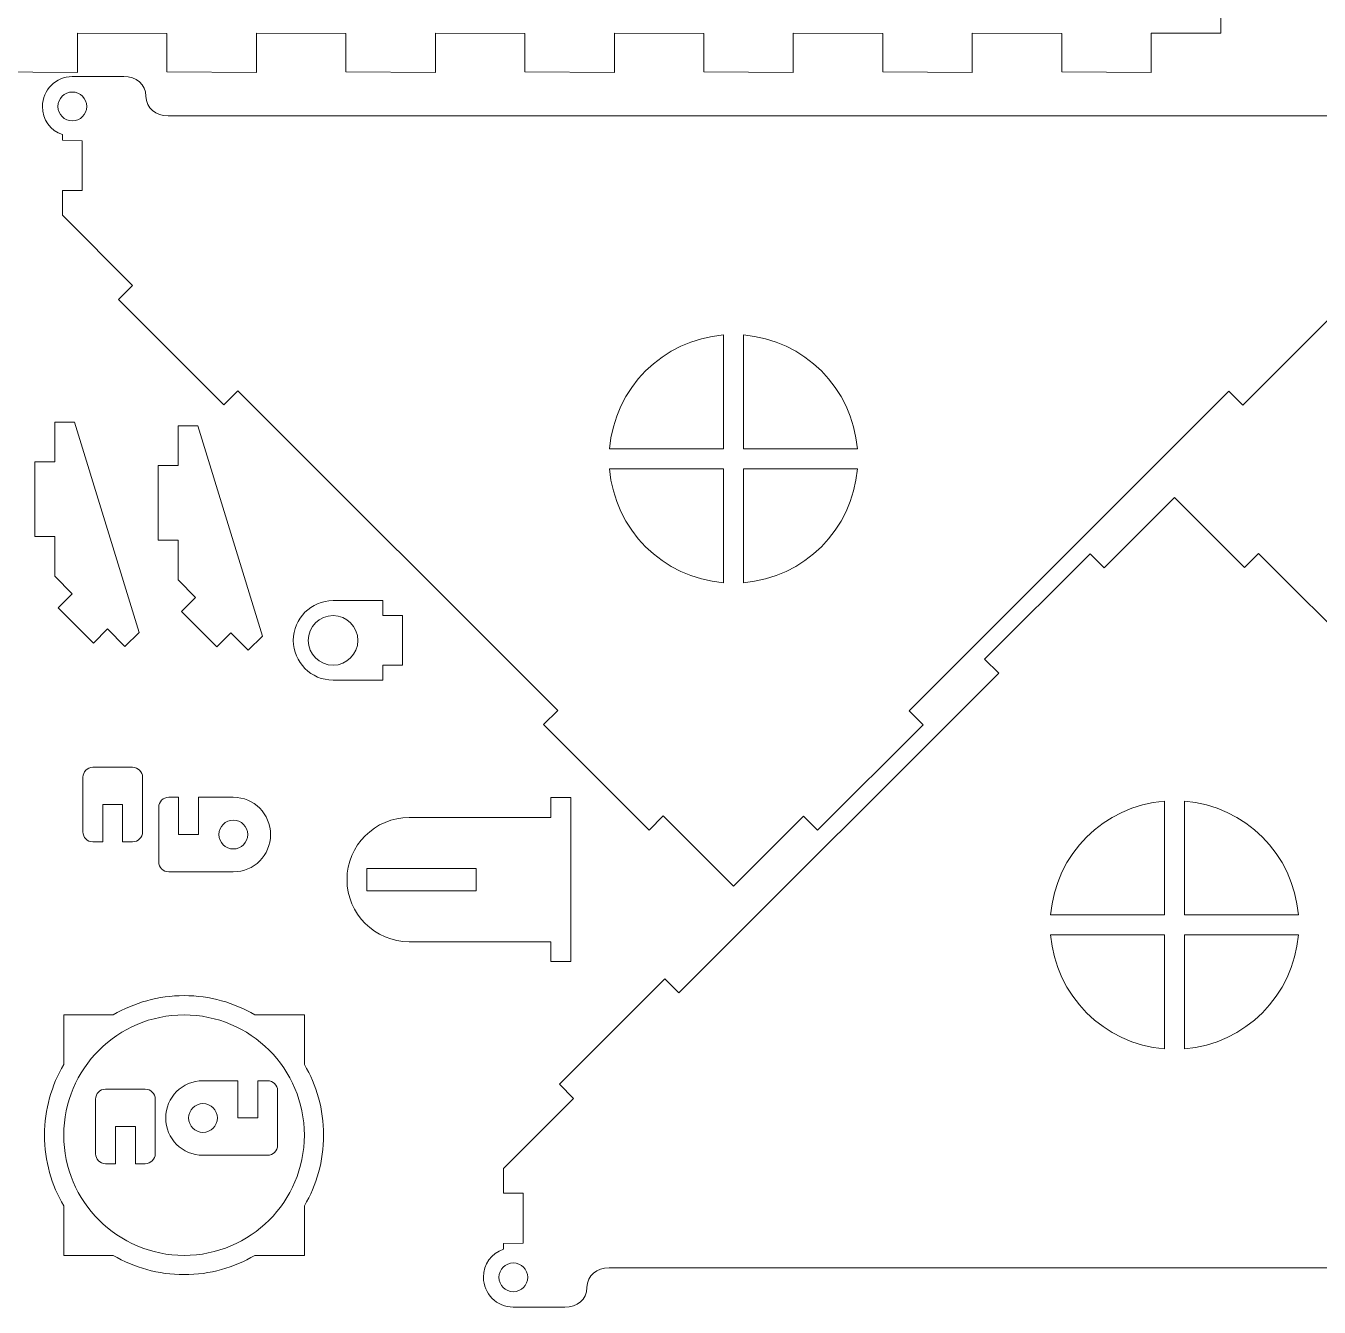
# Model space of a CAD drawing. Header units: centimetres. Extents: x -194 to -71, y -132 to -32.
# Drawn here: x -117.92 to -91.91, y -107.08 to -81.31 of the extents above; entities that cross this region are included whole.
import ezdxf

# ---------------------------------------------------------------- set-up
doc = ezdxf.new("R2010")
doc.units = ezdxf.units.CM
doc.header["$MEASUREMENT"] = 0
doc.layers.add('Layer 1', color=7, linetype='Continuous')

msp = doc.modelspace()

# ---------------------------------------------------------------- linework, layer by layer
at = {"layer": 'Layer 1', "color": 250, "lineweight": 9}
for points, knots in [([(-95.28469, -81.45097), (-95.28469, -81.45097), (-95.28469, -82.24197), (-95.28469, -82.24197), (-95.28469, -82.24197), (-95.28469, -82.24197), (-97.08469, -82.23197), (-97.08469, -82.23197), (-97.08469, -82.23197), (-97.08469, -82.23197), (-97.08469, -81.46097), (-97.08469, -81.46097), (-97.08469, -81.46097), (-97.08469, -81.46097), (-98.88469, -81.45097), (-98.88469, -81.45097), (-98.88469, -81.45097), (-98.88469, -81.45097), (-98.88469, -82.24197), (-98.88469, -82.24197), (-98.88469, -82.24197), (-98.88469, -82.24197), (-100.68469, -82.23197), (-100.68469, -82.23197), (-100.68469, -82.23197), (-100.68469, -82.23197), (-100.68469, -81.46097), (-100.68469, -81.46097), (-100.68469, -81.46097), (-100.68469, -81.46097), (-102.48469, -81.45097), (-102.48469, -81.45097), (-102.48469, -81.45097), (-102.48469, -81.45097), (-102.48469, -82.24197), (-102.48469, -82.24197), (-102.48469, -82.24197), (-102.48469, -82.24197), (-104.28469, -82.23197), (-104.28469, -82.23197), (-104.28469, -82.23197), (-104.28469, -82.23197), (-104.28469, -81.46097), (-104.28469, -81.46097), (-104.28469, -81.46097), (-104.28469, -81.46097), (-106.08469, -81.45097), (-106.08469, -81.45097), (-106.08469, -81.45097), (-106.08469, -81.45097), (-106.08469, -82.24197), (-106.08469, -82.24197), (-106.08469, -82.24197), (-106.08469, -82.24197), (-107.88469, -82.23197), (-107.88469, -82.23197), (-107.88469, -82.23197), (-107.88469, -82.23197), (-107.88469, -81.46097), (-107.88469, -81.46097), (-107.88469, -81.46097), (-107.88469, -81.46097), (-109.68469, -81.45097), (-109.68469, -81.45097), (-109.68469, -81.45097), (-109.68469, -81.45097), (-109.68469, -82.24197), (-109.68469, -82.24197), (-109.68469, -82.24197), (-109.68469, -82.24197), (-111.48469, -82.23197), (-111.48469, -82.23197), (-111.48469, -82.23197), (-111.48469, -82.23197), (-111.48469, -81.46097), (-111.48469, -81.46097), (-111.48469, -81.46097), (-111.48469, -81.46097), (-113.28469, -81.45097), (-113.28469, -81.45097), (-113.28469, -81.45097), (-113.28469, -81.45097), (-113.28469, -82.24197), (-113.28469, -82.24197), (-113.28469, -82.24197), (-113.28469, -82.24197), (-115.08469, -82.23197), (-115.08469, -82.23197), (-115.08469, -82.23197), (-115.08469, -82.23197), (-115.08469, -81.46097), (-115.08469, -81.46097), (-115.08469, -81.46097), (-115.08469, -81.46097), (-116.88469, -81.45097), (-116.88469, -81.45097), (-116.88469, -81.45097), (-116.88469, -81.45097), (-116.88469, -82.24197), (-116.88469, -82.24197), (-116.88469, -82.24197), (-116.88469, -82.24197), (-118.68469, -82.23197), (-118.68469, -82.23197), (-118.68469, -82.23197), (-118.68469, -82.23197), (-118.68469, -81.46097), (-118.68469, -81.46097), (-118.68469, -81.46097), (-118.68469, -81.46097), (-120.08468, -81.45097), (-120.08468, -81.45097), (-120.08468, -81.45097), (-120.08468, -81.45097), (-120.08468, -78.95098), (-120.08468, -78.95098), (-120.08468, -78.95098), (-120.08468, -78.95098), (-120.48468, -78.95098), (-120.48468, -78.95098), (-120.48468, -78.95098), (-120.48468, -78.95098), (-120.48468, -76.45098), (-120.48468, -76.45098), (-120.48468, -76.45098), (-120.48468, -76.45098), (-120.08468, -76.45098), (-120.08468, -76.45098), (-120.08468, -76.45098), (-120.08468, -76.45098), (-120.08468, -73.95098), (-120.08468, -73.95098), (-120.08468, -73.95098), (-120.08468, -73.95098), (-120.48468, -73.95098), (-120.48468, -73.95098), (-120.48468, -73.95098), (-120.48468, -73.95098), (-120.48468, -71.45098), (-120.48468, -71.45098), (-120.48468, -71.45098), (-120.48468, -71.45098), (-120.08468, -71.45098), (-120.08468, -71.45098), (-120.08468, -71.45098), (-120.08468, -71.45098), (-120.08468, -68.95098), (-120.08468, -68.95098), (-120.08468, -68.95098), (-120.08468, -68.95098), (-120.48468, -68.95098), (-120.48468, -68.95098), (-120.48468, -68.95098), (-120.48468, -68.95098), (-120.48468, -66.45098), (-120.48468, -66.45098), (-120.48468, -66.45098), (-120.48468, -66.45098), (-95.61136, -66.45098), (-95.61136, -66.45098), (-95.61136, -66.45098), (-95.36661, -66.45098), (-95.16635, -66.60122), (-95.16635, -66.84598), (-95.16635, -66.84598), (-95.16635, -67.09074), (-94.96595, -67.24098), (-94.72134, -67.24098), (-94.72134, -67.24098), (-94.72134, -67.24098), (-94.47635, -67.24098), (-94.47635, -67.24098), (-94.47635, -67.24098), (-94.1458, -67.24098), (-93.81524, -67.24098), (-93.48469, -67.24098), (-93.48469, -67.24098), (-93.48465, -67.30035), (-93.4847, -68.13792), (-93.48469, -68.95098), (-93.48469, -68.95098), (-93.48469, -68.95098), (-93.88469, -68.95098), (-93.88469, -68.95098), (-93.88469, -68.95098), (-93.88469, -68.95098), (-93.88469, -71.45098), (-93.88469, -71.45098), (-93.88469, -71.45098), (-93.88469, -71.45098), (-93.48469, -71.45098), (-93.48469, -71.45098), (-93.48469, -71.45098), (-93.48469, -71.45098), (-93.48469, -73.95098), (-93.48469, -73.95098), (-93.48469, -73.95098), (-93.48469, -73.95098), (-93.88469, -73.95098), (-93.88469, -73.95098), (-93.88469, -73.95098), (-93.88469, -73.95098), (-93.88469, -76.45098), (-93.88469, -76.45098), (-93.88469, -76.45098), (-93.88469, -76.45098), (-93.48469, -76.45098), (-93.48469, -76.45098), (-93.48469, -76.45098), (-93.48469, -76.45098), (-93.48469, -78.95098), (-93.48469, -78.95098), (-93.48469, -78.95098), (-93.48469, -78.95098), (-93.88469, -78.95098), (-93.88469, -78.95098), (-93.88469, -78.95098), (-93.88469, -78.95098), (-93.88469, -81.45097), (-93.88469, -81.45097), (-93.88469, -81.45097), (-93.88469, -81.45097), (-95.28469, -81.45097), (-95.28469, -81.45097)], [0, 0, 0, 0, 0.01754386, 0.01754386, 0.01754386, 0.01754386, 0.03508772, 0.03508772, 0.03508772, 0.03508772, 0.05263158, 0.05263158, 0.05263158, 0.05263158, 0.07017544, 0.07017544, 0.07017544, 0.07017544, 0.0877193, 0.0877193, 0.0877193, 0.0877193, 0.10526316, 0.10526316, 0.10526316, 0.10526316, 0.12280702, 0.12280702, 0.12280702, 0.12280702, 0.14035088, 0.14035088, 0.14035088, 0.14035088, 0.15789474, 0.15789474, 0.15789474, 0.15789474, 0.1754386, 0.1754386, 0.1754386, 0.1754386, 0.19298246, 0.19298246, 0.19298246, 0.19298246, 0.21052632, 0.21052632, 0.21052632, 0.21052632, 0.22807018, 0.22807018, 0.22807018, 0.22807018, 0.24561404, 0.24561404, 0.24561404, 0.24561404, 0.26315789, 0.26315789, 0.26315789, 0.26315789, 0.28070175, 0.28070175, 0.28070175, 0.28070175, 0.29824561, 0.29824561, 0.29824561, 0.29824561, 0.31578947, 0.31578947, 0.31578947, 0.31578947, 0.33333333, 0.33333333, 0.33333333, 0.33333333, 0.35087719, 0.35087719, 0.35087719, 0.35087719, 0.36842105, 0.36842105, 0.36842105, 0.36842105, 0.38596491, 0.38596491, 0.38596491, 0.38596491, 0.40350877, 0.40350877, 0.40350877, 0.40350877, 0.42105263, 0.42105263, 0.42105263, 0.42105263, 0.43859649, 0.43859649, 0.43859649, 0.43859649, 0.45614035, 0.45614035, 0.45614035, 0.45614035, 0.47368421, 0.47368421, 0.47368421, 0.47368421, 0.49122807, 0.49122807, 0.49122807, 0.49122807, 0.50877193, 0.50877193, 0.50877193, 0.50877193, 0.52631579, 0.52631579, 0.52631579, 0.52631579, 0.54385965, 0.54385965, 0.54385965, 0.54385965, 0.56140351, 0.56140351, 0.56140351, 0.56140351, 0.57894737, 0.57894737, 0.57894737, 0.57894737, 0.59649123, 0.59649123, 0.59649123, 0.59649123, 0.61403509, 0.61403509, 0.61403509, 0.61403509, 0.63157895, 0.63157895, 0.63157895, 0.63157895, 0.64912281, 0.64912281, 0.64912281, 0.64912281, 0.66666667, 0.66666667, 0.66666667, 0.66666667, 0.68421053, 0.68421053, 0.68421053, 0.68421053, 0.70175439, 0.70175439, 0.70175439, 0.70175439, 0.71929825, 0.71929825, 0.71929825, 0.71929825, 0.73684211, 0.73684211, 0.73684211, 0.73684211, 0.75438596, 0.75438596, 0.75438596, 0.75438596, 0.77192982, 0.77192982, 0.77192982, 0.77192982, 0.78947368, 0.78947368, 0.78947368, 0.78947368, 0.80701754, 0.80701754, 0.80701754, 0.80701754, 0.8245614, 0.8245614, 0.8245614, 0.8245614, 0.84210526, 0.84210526, 0.84210526, 0.84210526, 0.85964912, 0.85964912, 0.85964912, 0.85964912, 0.87719298, 0.87719298, 0.87719298, 0.87719298, 0.89473684, 0.89473684, 0.89473684, 0.89473684, 0.9122807, 0.9122807, 0.9122807, 0.9122807, 0.92982456, 0.92982456, 0.92982456, 0.92982456, 0.94736842, 0.94736842, 0.94736842, 0.94736842, 0.96491228, 0.96491228, 0.96491228, 0.96491228, 1, 1, 1, 1]), ([(-100.15642, -95.08573), (-100.15642, -95.08573), (-99.87358, -95.36857), (-99.87358, -95.36857), (-99.87358, -95.36857), (-99.87358, -95.36857), (-101.9949, -97.48989), (-101.9949, -97.48989), (-101.9949, -97.48989), (-101.9949, -97.48989), (-102.27774, -97.20705), (-102.27774, -97.20705), (-102.27774, -97.20705), (-102.27774, -97.20705), (-103.68804, -98.61735), (-103.68804, -98.61735), (-103.68804, -98.61735), (-103.68804, -98.61735), (-105.10225, -97.20314), (-105.10225, -97.20314), (-105.10225, -97.20314), (-105.10225, -97.20314), (-105.38509, -97.48598), (-105.38509, -97.48598), (-105.38509, -97.48598), (-105.38509, -97.48598), (-107.50641, -95.36466), (-107.50641, -95.36466), (-107.50641, -95.36466), (-107.50641, -95.36466), (-107.22357, -95.08182), (-107.22357, -95.08182), (-107.22357, -95.08182), (-107.22357, -95.08182), (-113.65643, -88.64896), (-113.65643, -88.64896), (-113.65643, -88.64896), (-113.65643, -88.64896), (-113.93927, -88.9318), (-113.93927, -88.9318), (-113.93927, -88.9318), (-113.93927, -88.9318), (-116.06059, -86.81048), (-116.06059, -86.81048), (-116.06059, -86.81048), (-116.06059, -86.81048), (-115.77775, -86.52764), (-115.77775, -86.52764), (-115.77775, -86.52764), (-115.77775, -86.52764), (-117.18804, -85.11735), (-117.18804, -85.11735), (-117.18804, -85.11735), (-117.18804, -85.11735), (-117.18805, -85.11735), (-117.18805, -85.11735), (-117.18805, -85.11735), (-117.18805, -85.11735), (-117.18804, -84.61735), (-117.18804, -84.61735), (-117.18804, -84.61735), (-117.18804, -84.61735), (-116.78804, -84.61735), (-116.78804, -84.61735), (-116.78804, -84.61735), (-116.78804, -84.61735), (-116.78804, -83.61735), (-116.78804, -83.61735), (-116.78804, -83.61735), (-116.78804, -83.61735), (-117.18805, -83.60525), (-117.18805, -83.60525), (-117.18805, -83.60525), (-117.18805, -83.60525), (-117.18805, -83.4932), (-117.18805, -83.4932), (-117.18805, -83.4932), (-117.42564, -83.41336), (-117.58805, -83.19185), (-117.58805, -82.92735), (-117.58805, -82.92735), (-117.58805, -82.59598), (-117.31942, -82.32735), (-116.98805, -82.32735), (-116.98805, -82.32735), (-116.98805, -82.32735), (-116.19638, -82.32735), (-116.19638, -82.32735), (-116.19638, -82.32735), (-116.19638, -82.32735), (-115.95139, -82.32735), (-115.95139, -82.32735), (-115.95139, -82.32735), (-115.70678, -82.32735), (-115.50638, -82.47759), (-115.50638, -82.72235), (-115.50638, -82.72235), (-115.50638, -82.96711), (-115.30612, -83.11735), (-115.06137, -83.11735), (-115.06137, -83.11735), (-115.06137, -83.11735), (-114.8846, -83.11735), (-114.8846, -83.11735), (-114.8846, -83.11735), (-114.8846, -83.11735), (-114.02471, -83.11735), (-114.02471, -83.11735), (-114.02471, -83.11735), (-114.02471, -83.11735), (-90.18805, -83.11735), (-90.18805, -83.11735), (-90.18805, -83.11735), (-90.18805, -83.11735), (-90.18805, -83.61735), (-90.18805, -83.61735), (-90.18805, -83.61735), (-90.18805, -83.61735), (-90.58804, -83.61735), (-90.58804, -83.61735), (-90.58804, -83.61735), (-90.58804, -83.61735), (-90.58804, -84.61735), (-90.58804, -84.61735), (-90.58804, -84.61735), (-90.58804, -84.61735), (-90.18805, -84.61735), (-90.18805, -84.61735), (-90.18805, -84.61735), (-90.18805, -84.61735), (-90.18805, -85.11735), (-90.18805, -85.11735), (-90.18805, -85.11735), (-90.18805, -85.11735), (-90.18804, -85.11735), (-90.18804, -85.11735), (-90.18804, -85.11735), (-90.18804, -85.11735), (-91.60224, -86.53155), (-91.60224, -86.53155), (-91.60224, -86.53155), (-91.60224, -86.53155), (-91.3194, -86.81439), (-91.3194, -86.81439), (-91.3194, -86.81439), (-91.3194, -86.81439), (-93.44072, -88.93571), (-93.44072, -88.93571), (-93.44072, -88.93571), (-93.44072, -88.93571), (-93.72356, -88.65287), (-93.72356, -88.65287), (-93.72356, -88.65287), (-93.72356, -88.65287), (-100.15642, -95.08573), (-100.15642, -95.08573)], [0, 0, 0, 0, 0.025, 0.025, 0.025, 0.025, 0.05, 0.05, 0.05, 0.05, 0.075, 0.075, 0.075, 0.075, 0.1, 0.1, 0.1, 0.1, 0.125, 0.125, 0.125, 0.125, 0.15, 0.15, 0.15, 0.15, 0.175, 0.175, 0.175, 0.175, 0.2, 0.2, 0.2, 0.2, 0.225, 0.225, 0.225, 0.225, 0.25, 0.25, 0.25, 0.25, 0.275, 0.275, 0.275, 0.275, 0.3, 0.3, 0.3, 0.3, 0.325, 0.325, 0.325, 0.325, 0.35, 0.35, 0.35, 0.35, 0.375, 0.375, 0.375, 0.375, 0.4, 0.4, 0.4, 0.4, 0.425, 0.425, 0.425, 0.425, 0.45, 0.45, 0.45, 0.45, 0.475, 0.475, 0.475, 0.475, 0.5, 0.5, 0.5, 0.5, 0.525, 0.525, 0.525, 0.525, 0.55, 0.55, 0.55, 0.55, 0.575, 0.575, 0.575, 0.575, 0.6, 0.6, 0.6, 0.6, 0.625, 0.625, 0.625, 0.625, 0.65, 0.65, 0.65, 0.65, 0.675, 0.675, 0.675, 0.675, 0.7, 0.7, 0.7, 0.7, 0.725, 0.725, 0.725, 0.725, 0.75, 0.75, 0.75, 0.75, 0.775, 0.775, 0.775, 0.775, 0.8, 0.8, 0.8, 0.8, 0.825, 0.825, 0.825, 0.825, 0.85, 0.85, 0.85, 0.85, 0.875, 0.875, 0.875, 0.875, 0.9, 0.9, 0.9, 0.9, 0.925, 0.925, 0.925, 0.925, 0.95, 0.95, 0.95, 0.95, 1, 1, 1, 1]), ([(-116.98805, -83.21735), (-117.14821, -83.21735), (-117.27805, -83.08752), (-117.27805, -82.92735), (-117.27805, -82.92735), (-117.27805, -82.76718), (-117.14821, -82.63735), (-116.98805, -82.63735), (-116.98805, -82.63735), (-116.82789, -82.63735), (-116.69805, -82.76718), (-116.69805, -82.92735), (-116.69805, -82.92735), (-116.69805, -83.08752), (-116.82789, -83.21735), (-116.98805, -83.21735)], [0, 0, 0, 0, 0.2, 0.2, 0.2, 0.2, 0.4, 0.4, 0.4, 0.4, 0.6, 0.6, 0.6, 0.6, 1, 1, 1, 1]), ([(-106.18007, -89.81735), (-106.0834, -88.59615), (-105.10924, -87.62199), (-103.88804, -87.52532), (-103.88804, -87.52532), (-103.88804, -87.52532), (-103.88804, -89.81735), (-103.88804, -89.81735), (-103.88804, -89.81735), (-103.88804, -89.81735), (-106.18007, -89.81735), (-106.18007, -89.81735)], [0, 0, 0, 0, 0.25, 0.25, 0.25, 0.25, 0.5, 0.5, 0.5, 0.5, 1, 1, 1, 1]), ([(-103.48804, -87.52532), (-102.26684, -87.62199), (-101.29268, -88.59614), (-101.19601, -89.81735), (-101.19601, -89.81735), (-101.19601, -89.81735), (-103.48804, -89.81735), (-103.48804, -89.81735), (-103.48804, -89.81735), (-103.48804, -89.81735), (-103.48804, -87.52532), (-103.48804, -87.52532)], [0, 0, 0, 0, 0.25, 0.25, 0.25, 0.25, 0.5, 0.5, 0.5, 0.5, 1, 1, 1, 1]), ([(-117.74216, -90.08017), (-117.74216, -90.08017), (-117.34217, -90.08017), (-117.34217, -90.08017), (-117.34217, -90.08017), (-117.34217, -90.08017), (-117.34217, -89.28016), (-117.34217, -89.28016), (-117.34217, -89.28016), (-117.34217, -89.28016), (-116.94217, -89.28016), (-116.94217, -89.28016), (-116.94217, -89.28016), (-116.94217, -89.28016), (-115.64511, -93.51153), (-115.64511, -93.51153), (-115.64511, -93.51153), (-115.64511, -93.51153), (-115.92795, -93.79437), (-115.92795, -93.79437), (-115.92795, -93.79437), (-115.92795, -93.79437), (-116.28151, -93.44082), (-116.28151, -93.44082), (-116.28151, -93.44082), (-116.28151, -93.44082), (-116.56435, -93.72366), (-116.56435, -93.72366), (-116.56435, -93.72366), (-116.56435, -93.72366), (-117.27146, -93.01656), (-117.27146, -93.01656), (-117.27146, -93.01656), (-117.27146, -93.01656), (-116.98861, -92.73371), (-116.98861, -92.73371), (-116.98861, -92.73371), (-116.98861, -92.73371), (-117.34217, -92.38016), (-117.34217, -92.38016), (-117.34217, -92.38016), (-117.34217, -92.38016), (-117.34217, -91.58017), (-117.34217, -91.58017), (-117.34217, -91.58017), (-117.34217, -91.58017), (-117.74216, -91.58017), (-117.74216, -91.58017), (-117.74216, -91.58017), (-117.74216, -91.58017), (-117.74216, -90.08017), (-117.74216, -90.08017)], [0, 0, 0, 0, 0.07142857, 0.07142857, 0.07142857, 0.07142857, 0.14285714, 0.14285714, 0.14285714, 0.14285714, 0.21428571, 0.21428571, 0.21428571, 0.21428571, 0.28571429, 0.28571429, 0.28571429, 0.28571429, 0.35714286, 0.35714286, 0.35714286, 0.35714286, 0.42857143, 0.42857143, 0.42857143, 0.42857143, 0.5, 0.5, 0.5, 0.5, 0.57142857, 0.57142857, 0.57142857, 0.57142857, 0.64285714, 0.64285714, 0.64285714, 0.64285714, 0.71428571, 0.71428571, 0.71428571, 0.71428571, 0.78571429, 0.78571429, 0.78571429, 0.78571429, 0.85714286, 0.85714286, 0.85714286, 0.85714286, 1, 1, 1, 1]), ([(-115.26163, -90.15468), (-115.26163, -90.15468), (-114.86164, -90.15468), (-114.86164, -90.15468), (-114.86164, -90.15468), (-114.86164, -90.15468), (-114.86164, -89.35467), (-114.86164, -89.35467), (-114.86164, -89.35467), (-114.86164, -89.35467), (-114.46164, -89.35467), (-114.46164, -89.35467), (-114.46164, -89.35467), (-114.46164, -89.35467), (-113.16458, -93.58604), (-113.16458, -93.58604), (-113.16458, -93.58604), (-113.16458, -93.58604), (-113.44742, -93.86888), (-113.44742, -93.86888), (-113.44742, -93.86888), (-113.44742, -93.86888), (-113.80098, -93.51533), (-113.80098, -93.51533), (-113.80098, -93.51533), (-113.80098, -93.51533), (-114.08382, -93.79817), (-114.08382, -93.79817), (-114.08382, -93.79817), (-114.08382, -93.79817), (-114.79093, -93.09107), (-114.79093, -93.09107), (-114.79093, -93.09107), (-114.79093, -93.09107), (-114.50808, -92.80822), (-114.50808, -92.80822), (-114.50808, -92.80822), (-114.50808, -92.80822), (-114.86164, -92.45467), (-114.86164, -92.45467), (-114.86164, -92.45467), (-114.86164, -92.45467), (-114.86164, -91.65468), (-114.86164, -91.65468), (-114.86164, -91.65468), (-114.86164, -91.65468), (-115.26163, -91.65468), (-115.26163, -91.65468), (-115.26163, -91.65468), (-115.26163, -91.65468), (-115.26163, -90.15468), (-115.26163, -90.15468)], [0, 0, 0, 0, 0.07142857, 0.07142857, 0.07142857, 0.07142857, 0.14285714, 0.14285714, 0.14285714, 0.14285714, 0.21428571, 0.21428571, 0.21428571, 0.21428571, 0.28571429, 0.28571429, 0.28571429, 0.28571429, 0.35714286, 0.35714286, 0.35714286, 0.35714286, 0.42857143, 0.42857143, 0.42857143, 0.42857143, 0.5, 0.5, 0.5, 0.5, 0.57142857, 0.57142857, 0.57142857, 0.57142857, 0.64285714, 0.64285714, 0.64285714, 0.64285714, 0.71428571, 0.71428571, 0.71428571, 0.71428571, 0.78571429, 0.78571429, 0.78571429, 0.78571429, 0.85714286, 0.85714286, 0.85714286, 0.85714286, 1, 1, 1, 1]), ([(-103.88804, -92.50938), (-105.10924, -92.41271), (-106.08341, -91.43855), (-106.18007, -90.21735), (-106.18007, -90.21735), (-106.18007, -90.21735), (-103.88804, -90.21735), (-103.88804, -90.21735), (-103.88804, -90.21735), (-103.88804, -90.21735), (-103.88804, -92.50938), (-103.88804, -92.50938)], [0, 0, 0, 0, 0.25, 0.25, 0.25, 0.25, 0.5, 0.5, 0.5, 0.5, 1, 1, 1, 1]), ([(-103.48804, -92.50938), (-103.48804, -92.50938), (-103.48804, -90.21735), (-103.48804, -90.21735), (-103.48804, -90.21735), (-103.48804, -90.21735), (-101.19601, -90.21735), (-101.19601, -90.21735), (-101.19601, -90.21735), (-101.29268, -91.43855), (-102.26683, -92.41271), (-103.48804, -92.50938)], [0, 0, 0, 0, 0.25, 0.25, 0.25, 0.25, 0.5, 0.5, 0.5, 0.5, 1, 1, 1, 1]), ([(-91.28537, -94.3266), (-91.28537, -94.3266), (-91.00253, -94.04376), (-91.00253, -94.04376), (-91.00253, -94.04376), (-91.00253, -94.04376), (-93.12385, -91.92244), (-93.12385, -91.92244), (-93.12385, -91.92244), (-93.12385, -91.92244), (-93.40669, -92.20528), (-93.40669, -92.20528), (-93.40669, -92.20528), (-93.40669, -92.20528), (-94.81699, -90.79498), (-94.81699, -90.79498), (-94.81699, -90.79498), (-94.81699, -90.79498), (-96.2312, -92.20919), (-96.2312, -92.20919), (-96.2312, -92.20919), (-96.2312, -92.20919), (-96.51404, -91.92635), (-96.51404, -91.92635), (-96.51404, -91.92635), (-96.51404, -91.92635), (-98.63536, -94.04767), (-98.63536, -94.04767), (-98.63536, -94.04767), (-98.63536, -94.04767), (-98.35252, -94.33051), (-98.35252, -94.33051), (-98.35252, -94.33051), (-98.35252, -94.33051), (-104.78538, -100.76337), (-104.78538, -100.76337), (-104.78538, -100.76337), (-104.78538, -100.76337), (-105.06822, -100.48053), (-105.06822, -100.48053), (-105.06822, -100.48053), (-105.06822, -100.48053), (-107.18954, -102.60185), (-107.18954, -102.60185), (-107.18954, -102.60185), (-107.18954, -102.60185), (-106.9067, -102.88469), (-106.9067, -102.88469), (-106.9067, -102.88469), (-106.9067, -102.88469), (-108.31699, -104.29498), (-108.31699, -104.29498), (-108.31699, -104.29498), (-108.31699, -104.29498), (-108.317, -104.29498), (-108.317, -104.29498), (-108.317, -104.29498), (-108.317, -104.29498), (-108.31699, -104.79498), (-108.31699, -104.79498), (-108.31699, -104.79498), (-108.31699, -104.79498), (-107.91699, -104.79498), (-107.91699, -104.79498), (-107.91699, -104.79498), (-107.91699, -104.79498), (-107.91699, -105.79498), (-107.91699, -105.79498), (-107.91699, -105.79498), (-107.91699, -105.79498), (-108.317, -105.80708), (-108.317, -105.80708), (-108.317, -105.80708), (-108.317, -105.80708), (-108.317, -105.91913), (-108.317, -105.91913), (-108.317, -105.91913), (-108.55459, -105.99897), (-108.717, -106.22048), (-108.717, -106.48498), (-108.717, -106.48498), (-108.717, -106.81635), (-108.44837, -107.08498), (-108.117, -107.08498), (-108.117, -107.08498), (-108.117, -107.08498), (-107.32533, -107.08498), (-107.32533, -107.08498), (-107.32533, -107.08498), (-107.32533, -107.08498), (-107.08034, -107.08498), (-107.08034, -107.08498), (-107.08034, -107.08498), (-106.83573, -107.08498), (-106.63533, -106.93474), (-106.63533, -106.68998), (-106.63533, -106.68998), (-106.63533, -106.44522), (-106.43507, -106.29498), (-106.19032, -106.29498), (-106.19032, -106.29498), (-106.19032, -106.29498), (-106.01355, -106.29498), (-106.01355, -106.29498), (-106.01355, -106.29498), (-106.01355, -106.29498), (-105.15366, -106.29498), (-105.15366, -106.29498), (-105.15366, -106.29498), (-105.15366, -106.29498), (-81.317, -106.29498), (-81.317, -106.29498), (-81.317, -106.29498), (-81.317, -106.29498), (-81.317, -105.79498), (-81.317, -105.79498), (-81.317, -105.79498), (-81.317, -105.79498), (-81.71699, -105.79498), (-81.71699, -105.79498), (-81.71699, -105.79498), (-81.71699, -105.79498), (-81.71699, -104.79498), (-81.71699, -104.79498), (-81.71699, -104.79498), (-81.71699, -104.79498), (-81.317, -104.79498), (-81.317, -104.79498), (-81.317, -104.79498), (-81.317, -104.79498), (-81.317, -104.29498), (-81.317, -104.29498), (-81.317, -104.29498), (-81.317, -104.29498), (-81.31699, -104.29498), (-81.31699, -104.29498), (-81.31699, -104.29498), (-81.31699, -104.29498), (-82.73119, -102.88078), (-82.73119, -102.88078), (-82.73119, -102.88078), (-82.73119, -102.88078), (-82.44835, -102.59794), (-82.44835, -102.59794), (-82.44835, -102.59794), (-82.44835, -102.59794), (-84.56967, -100.47662), (-84.56967, -100.47662), (-84.56967, -100.47662), (-84.56967, -100.47662), (-84.85251, -100.75946), (-84.85251, -100.75946), (-84.85251, -100.75946), (-84.85251, -100.75946), (-91.28537, -94.3266), (-91.28537, -94.3266)], [0, 0, 0, 0, 0.025, 0.025, 0.025, 0.025, 0.05, 0.05, 0.05, 0.05, 0.075, 0.075, 0.075, 0.075, 0.1, 0.1, 0.1, 0.1, 0.125, 0.125, 0.125, 0.125, 0.15, 0.15, 0.15, 0.15, 0.175, 0.175, 0.175, 0.175, 0.2, 0.2, 0.2, 0.2, 0.225, 0.225, 0.225, 0.225, 0.25, 0.25, 0.25, 0.25, 0.275, 0.275, 0.275, 0.275, 0.3, 0.3, 0.3, 0.3, 0.325, 0.325, 0.325, 0.325, 0.35, 0.35, 0.35, 0.35, 0.375, 0.375, 0.375, 0.375, 0.4, 0.4, 0.4, 0.4, 0.425, 0.425, 0.425, 0.425, 0.45, 0.45, 0.45, 0.45, 0.475, 0.475, 0.475, 0.475, 0.5, 0.5, 0.5, 0.5, 0.525, 0.525, 0.525, 0.525, 0.55, 0.55, 0.55, 0.55, 0.575, 0.575, 0.575, 0.575, 0.6, 0.6, 0.6, 0.6, 0.625, 0.625, 0.625, 0.625, 0.65, 0.65, 0.65, 0.65, 0.675, 0.675, 0.675, 0.675, 0.7, 0.7, 0.7, 0.7, 0.725, 0.725, 0.725, 0.725, 0.75, 0.75, 0.75, 0.75, 0.775, 0.775, 0.775, 0.775, 0.8, 0.8, 0.8, 0.8, 0.825, 0.825, 0.825, 0.825, 0.85, 0.85, 0.85, 0.85, 0.875, 0.875, 0.875, 0.875, 0.9, 0.9, 0.9, 0.9, 0.925, 0.925, 0.925, 0.925, 0.95, 0.95, 0.95, 0.95, 1, 1, 1, 1]), ([(-111.74336, -92.86968), (-111.74336, -92.86968), (-110.74336, -92.86968), (-110.74336, -92.86968), (-110.74336, -92.86968), (-110.74336, -92.86968), (-110.74336, -93.16968), (-110.74336, -93.16968), (-110.74336, -93.16968), (-110.74336, -93.16968), (-110.34336, -93.16968), (-110.34336, -93.16968), (-110.34336, -93.16968), (-110.34336, -93.16968), (-110.34336, -94.16968), (-110.34336, -94.16968), (-110.34336, -94.16968), (-110.34336, -94.16968), (-110.74336, -94.16968), (-110.74336, -94.16968), (-110.74336, -94.16968), (-110.74336, -94.16968), (-110.74336, -94.46968), (-110.74336, -94.46968), (-110.74336, -94.46968), (-110.74336, -94.46968), (-111.74336, -94.46968), (-111.74336, -94.46968), (-111.74336, -94.46968), (-112.18507, -94.46968), (-112.54336, -94.1115), (-112.54336, -93.66968), (-112.54336, -93.66968), (-112.54336, -93.22786), (-112.18518, -92.86968), (-111.74336, -92.86968)], [0, 0, 0, 0, 0.1, 0.1, 0.1, 0.1, 0.2, 0.2, 0.2, 0.2, 0.3, 0.3, 0.3, 0.3, 0.4, 0.4, 0.4, 0.4, 0.5, 0.5, 0.5, 0.5, 0.6, 0.6, 0.6, 0.6, 0.7, 0.7, 0.7, 0.7, 0.8, 0.8, 0.8, 0.8, 1, 1, 1, 1]), ([(-111.74336, -93.16968), (-111.46722, -93.16968), (-111.24336, -93.39354), (-111.24336, -93.66968), (-111.24336, -93.66968), (-111.24336, -93.94582), (-111.46722, -94.16968), (-111.74336, -94.16968), (-111.74336, -94.16968), (-112.0195, -94.16968), (-112.24336, -93.94582), (-112.24336, -93.66968), (-112.24336, -93.66968), (-112.24336, -93.39354), (-112.0195, -93.16968), (-111.74336, -93.16968)], [0, 0, 0, 0, 0.2, 0.2, 0.2, 0.2, 0.4, 0.4, 0.4, 0.4, 0.6, 0.6, 0.6, 0.6, 1, 1, 1, 1]), ([(-115.77506, -96.2237), (-115.77506, -96.2237), (-116.57506, -96.2237), (-116.57506, -96.2237), (-116.57506, -96.2237), (-116.68505, -96.2237), (-116.77506, -96.31373), (-116.77506, -96.42369), (-116.77506, -96.42369), (-116.77506, -96.42369), (-116.77506, -97.52371), (-116.77506, -97.52371), (-116.77506, -97.52371), (-116.77506, -97.63367), (-116.68503, -97.7237), (-116.57506, -97.7237), (-116.57506, -97.7237), (-116.57506, -97.7237), (-116.37506, -97.7237), (-116.37506, -97.7237), (-116.37506, -97.7237), (-116.37506, -97.7237), (-116.37506, -96.9737), (-116.37506, -96.9737), (-116.37506, -96.9737), (-116.37506, -96.9737), (-115.97506, -96.9737), (-115.97506, -96.9737), (-115.97506, -96.9737), (-115.97506, -96.9737), (-115.97506, -97.7237), (-115.97506, -97.7237), (-115.97506, -97.7237), (-115.97506, -97.7237), (-115.77506, -97.7237), (-115.77506, -97.7237), (-115.77506, -97.7237), (-115.66509, -97.7237), (-115.57506, -97.63369), (-115.57506, -97.52371), (-115.57506, -97.52371), (-115.57506, -97.52371), (-115.57506, -96.42369), (-115.57506, -96.42369), (-115.57506, -96.42369), (-115.57506, -96.31371), (-115.66507, -96.2237), (-115.77506, -96.2237)], [0, 0, 0, 0, 0.07692308, 0.07692308, 0.07692308, 0.07692308, 0.15384615, 0.15384615, 0.15384615, 0.15384615, 0.23076923, 0.23076923, 0.23076923, 0.23076923, 0.30769231, 0.30769231, 0.30769231, 0.30769231, 0.38461538, 0.38461538, 0.38461538, 0.38461538, 0.46153846, 0.46153846, 0.46153846, 0.46153846, 0.53846154, 0.53846154, 0.53846154, 0.53846154, 0.61538462, 0.61538462, 0.61538462, 0.61538462, 0.69230769, 0.69230769, 0.69230769, 0.69230769, 0.76923077, 0.76923077, 0.76923077, 0.76923077, 0.84615385, 0.84615385, 0.84615385, 0.84615385, 1, 1, 1, 1]), ([(-114.84916, -96.82696), (-114.84916, -96.82696), (-115.04916, -96.82696), (-115.04916, -96.82696), (-115.04916, -96.82696), (-115.15916, -96.82696), (-115.24916, -96.91696), (-115.24916, -97.02696), (-115.24916, -97.02696), (-115.24916, -97.02696), (-115.24916, -98.12696), (-115.24916, -98.12696), (-115.24916, -98.12696), (-115.24916, -98.23696), (-115.15916, -98.32696), (-115.04916, -98.32696), (-115.04916, -98.32696), (-115.04916, -98.32696), (-114.84916, -98.32696), (-114.84916, -98.32696), (-114.84916, -98.32696), (-114.84916, -98.32696), (-113.74916, -98.32696), (-113.74916, -98.32696), (-113.74916, -98.32696), (-113.33495, -98.32696), (-112.99916, -97.99117), (-112.99916, -97.57696), (-112.99916, -97.57696), (-112.99916, -97.16275), (-113.33495, -96.82696), (-113.74916, -96.82696), (-113.74916, -96.82696), (-113.74916, -96.82696), (-114.44916, -96.82696), (-114.44916, -96.82696), (-114.44916, -96.82696), (-114.44916, -96.82696), (-114.44916, -97.57696), (-114.44916, -97.57696), (-114.44916, -97.57696), (-114.44916, -97.57696), (-114.84916, -97.57696), (-114.84916, -97.57696), (-114.84916, -97.57696), (-114.84916, -97.57696), (-114.84916, -96.82696), (-114.84916, -96.82696)], [0, 0, 0, 0, 0.07692308, 0.07692308, 0.07692308, 0.07692308, 0.15384615, 0.15384615, 0.15384615, 0.15384615, 0.23076923, 0.23076923, 0.23076923, 0.23076923, 0.30769231, 0.30769231, 0.30769231, 0.30769231, 0.38461538, 0.38461538, 0.38461538, 0.38461538, 0.46153846, 0.46153846, 0.46153846, 0.46153846, 0.53846154, 0.53846154, 0.53846154, 0.53846154, 0.61538462, 0.61538462, 0.61538462, 0.61538462, 0.69230769, 0.69230769, 0.69230769, 0.69230769, 0.76923077, 0.76923077, 0.76923077, 0.76923077, 0.84615385, 0.84615385, 0.84615385, 0.84615385, 1, 1, 1, 1]), ([(-106.96205, -97.23236), (-106.96205, -97.23236), (-106.96205, -99.73236), (-106.96205, -99.73236), (-106.96205, -99.73236), (-106.96205, -99.73236), (-106.96205, -100.13236), (-106.96205, -100.13236), (-106.96205, -100.13236), (-106.96205, -100.13236), (-107.36205, -100.13236), (-107.36205, -100.13236), (-107.36205, -100.13236), (-107.36205, -100.13236), (-107.36205, -99.73236), (-107.36205, -99.73236), (-107.36205, -99.73236), (-107.36205, -99.73236), (-110.21205, -99.73236), (-110.21205, -99.73236), (-110.21205, -99.73236), (-110.89949, -99.73236), (-111.46205, -99.16986), (-111.46205, -98.48235), (-111.46205, -98.48235), (-111.46205, -98.48235), (-111.46205, -98.48235), (-111.46205, -98.48235), (-111.46205, -98.48235), (-111.46205, -97.79486), (-110.89954, -97.23236), (-110.21205, -97.23236), (-110.21205, -97.23236), (-110.21205, -97.23236), (-107.36205, -97.23236), (-107.36205, -97.23236), (-107.36205, -97.23236), (-107.36205, -97.23236), (-107.36205, -96.83236), (-107.36205, -96.83236), (-107.36205, -96.83236), (-107.36205, -96.83236), (-106.96205, -96.83236), (-106.96205, -96.83236), (-106.96205, -96.83236), (-106.96205, -96.83236), (-106.96205, -97.23236), (-106.96205, -97.23236)], [0, 0, 0, 0, 0.07692308, 0.07692308, 0.07692308, 0.07692308, 0.15384615, 0.15384615, 0.15384615, 0.15384615, 0.23076923, 0.23076923, 0.23076923, 0.23076923, 0.30769231, 0.30769231, 0.30769231, 0.30769231, 0.38461538, 0.38461538, 0.38461538, 0.38461538, 0.46153846, 0.46153846, 0.46153846, 0.46153846, 0.53846154, 0.53846154, 0.53846154, 0.53846154, 0.61538462, 0.61538462, 0.61538462, 0.61538462, 0.69230769, 0.69230769, 0.69230769, 0.69230769, 0.76923077, 0.76923077, 0.76923077, 0.76923077, 0.84615385, 0.84615385, 0.84615385, 0.84615385, 1, 1, 1, 1]), ([(-95.01699, -96.90295), (-96.23819, -96.99962), (-97.21236, -97.97378), (-97.30902, -99.19498), (-97.30902, -99.19498), (-97.30902, -99.19498), (-95.01699, -99.19498), (-95.01699, -99.19498), (-95.01699, -99.19498), (-95.01699, -99.19498), (-95.01699, -96.90295), (-95.01699, -96.90295)], [0, 0, 0, 0, 0.25, 0.25, 0.25, 0.25, 0.5, 0.5, 0.5, 0.5, 1, 1, 1, 1]), ([(-94.61699, -96.90295), (-94.61699, -96.90295), (-94.61699, -99.19498), (-94.61699, -99.19498), (-94.61699, -99.19498), (-94.61699, -99.19498), (-92.32496, -99.19498), (-92.32496, -99.19498), (-92.32496, -99.19498), (-92.42163, -97.97378), (-93.39578, -96.99962), (-94.61699, -96.90295)], [0, 0, 0, 0, 0.25, 0.25, 0.25, 0.25, 0.5, 0.5, 0.5, 0.5, 1, 1, 1, 1]), ([(-113.74916, -97.28696), (-113.90932, -97.28696), (-114.03916, -97.4168), (-114.03916, -97.57696), (-114.03916, -97.57696), (-114.03916, -97.73712), (-113.90932, -97.86696), (-113.74916, -97.86696), (-113.74916, -97.86696), (-113.589, -97.86696), (-113.45916, -97.73712), (-113.45916, -97.57696), (-113.45916, -97.57696), (-113.45916, -97.4168), (-113.589, -97.28696), (-113.74916, -97.28696)], [0, 0, 0, 0, 0.2, 0.2, 0.2, 0.2, 0.4, 0.4, 0.4, 0.4, 0.6, 0.6, 0.6, 0.6, 1, 1, 1, 1]), ([(-108.86205, -98.25735), (-108.86205, -98.25735), (-108.86205, -98.70735), (-108.86205, -98.70735), (-108.86205, -98.70735), (-108.86205, -98.70735), (-111.06205, -98.70735), (-111.06205, -98.70735), (-111.06205, -98.70735), (-111.06205, -98.70735), (-111.06205, -98.25735), (-111.06205, -98.25735), (-111.06205, -98.25735), (-111.06205, -98.25735), (-108.86205, -98.25735), (-108.86205, -98.25735)], [0, 0, 0, 0, 0.2, 0.2, 0.2, 0.2, 0.4, 0.4, 0.4, 0.4, 0.6, 0.6, 0.6, 0.6, 1, 1, 1, 1]), ([(-97.30902, -99.59498), (-97.21235, -100.81618), (-96.23819, -101.79034), (-95.01699, -101.88701), (-95.01699, -101.88701), (-95.01699, -101.88701), (-95.01699, -99.59498), (-95.01699, -99.59498), (-95.01699, -99.59498), (-95.01699, -99.59498), (-97.30902, -99.59498), (-97.30902, -99.59498)], [0, 0, 0, 0, 0.25, 0.25, 0.25, 0.25, 0.5, 0.5, 0.5, 0.5, 1, 1, 1, 1]), ([(-94.61699, -101.88701), (-93.39579, -101.79034), (-92.42163, -100.81619), (-92.32496, -99.59498), (-92.32496, -99.59498), (-92.32496, -99.59498), (-94.61699, -99.59498), (-94.61699, -99.59498), (-94.61699, -99.59498), (-94.61699, -99.59498), (-94.61699, -101.88701), (-94.61699, -101.88701)], [0, 0, 0, 0, 0.25, 0.25, 0.25, 0.25, 0.5, 0.5, 0.5, 0.5, 1, 1, 1, 1]), ([(-112.32001, -105.04776), (-112.07401, -104.63046), (-111.93289, -104.14397), (-111.93289, -103.6245), (-111.93289, -103.6245), (-111.93289, -103.10504), (-112.07401, -102.61855), (-112.32001, -102.20125), (-112.32001, -102.20125), (-112.32001, -102.20125), (-112.32, -101.20501), (-112.32, -101.20501), (-112.32, -101.20501), (-112.32, -101.20501), (-113.31626, -101.20501), (-113.31626, -101.20501), (-113.31626, -101.20501), (-113.73355, -100.95901), (-114.22005, -100.81789), (-114.73951, -100.81789), (-114.73951, -100.81789), (-115.25896, -100.81789), (-115.74546, -100.95901), (-116.16276, -101.20501), (-116.16276, -101.20501), (-116.16276, -101.20501), (-117.159, -101.20501), (-117.159, -101.20501), (-117.159, -101.20501), (-117.159, -101.20501), (-117.159, -102.20124), (-117.159, -102.20124), (-117.159, -102.20124), (-117.405, -102.61856), (-117.54611, -103.10504), (-117.54611, -103.6245), (-117.54611, -103.6245), (-117.54612, -104.14396), (-117.405, -104.63047), (-117.159, -105.04776), (-117.159, -105.04776), (-117.159, -105.04776), (-117.159, -106.044), (-117.159, -106.044), (-117.159, -106.044), (-117.159, -106.044), (-116.16276, -106.044), (-116.16276, -106.044), (-116.16276, -106.044), (-115.74546, -106.28999), (-115.25896, -106.43112), (-114.73951, -106.43112), (-114.73951, -106.43112), (-114.22005, -106.43112), (-113.73355, -106.29), (-113.31625, -106.044), (-113.31625, -106.044), (-113.31625, -106.044), (-112.32001, -106.044), (-112.32001, -106.044), (-112.32001, -106.044), (-112.32001, -106.044), (-112.32001, -105.04776), (-112.32001, -105.04776)], [0, 0, 0, 0, 0.05882353, 0.05882353, 0.05882353, 0.05882353, 0.11764706, 0.11764706, 0.11764706, 0.11764706, 0.17647059, 0.17647059, 0.17647059, 0.17647059, 0.23529412, 0.23529412, 0.23529412, 0.23529412, 0.29411765, 0.29411765, 0.29411765, 0.29411765, 0.35294118, 0.35294118, 0.35294118, 0.35294118, 0.41176471, 0.41176471, 0.41176471, 0.41176471, 0.47058824, 0.47058824, 0.47058824, 0.47058824, 0.52941176, 0.52941176, 0.52941176, 0.52941176, 0.58823529, 0.58823529, 0.58823529, 0.58823529, 0.64705882, 0.64705882, 0.64705882, 0.64705882, 0.70588235, 0.70588235, 0.70588235, 0.70588235, 0.76470588, 0.76470588, 0.76470588, 0.76470588, 0.82352941, 0.82352941, 0.82352941, 0.82352941, 0.88235294, 0.88235294, 0.88235294, 0.88235294, 1, 1, 1, 1]), ([(-112.32001, -103.6245), (-112.32001, -102.28826), (-113.40325, -101.20501), (-114.73951, -101.20501), (-114.73951, -101.20501), (-116.07576, -101.20501), (-117.159, -102.28826), (-117.159, -103.6245), (-117.159, -103.6245), (-117.159, -104.96075), (-116.07576, -106.044), (-114.73951, -106.044), (-114.73951, -106.044), (-113.40325, -106.044), (-112.32001, -104.96075), (-112.32001, -103.6245)], [0, 0, 0, 0, 0.2, 0.2, 0.2, 0.2, 0.4, 0.4, 0.4, 0.4, 0.6, 0.6, 0.6, 0.6, 1, 1, 1, 1]), ([(-116.3197, -102.69869), (-116.3197, -102.69869), (-115.5197, -102.69869), (-115.5197, -102.69869), (-115.5197, -102.69869), (-115.40971, -102.69869), (-115.3197, -102.78872), (-115.3197, -102.89868), (-115.3197, -102.89868), (-115.3197, -102.89868), (-115.3197, -103.9987), (-115.3197, -103.9987), (-115.3197, -103.9987), (-115.3197, -104.10866), (-115.40973, -104.19869), (-115.5197, -104.19869), (-115.5197, -104.19869), (-115.5197, -104.19869), (-115.7197, -104.19869), (-115.7197, -104.19869), (-115.7197, -104.19869), (-115.7197, -104.19869), (-115.7197, -103.44869), (-115.7197, -103.44869), (-115.7197, -103.44869), (-115.7197, -103.44869), (-116.1197, -103.44869), (-116.1197, -103.44869), (-116.1197, -103.44869), (-116.1197, -103.44869), (-116.1197, -104.19869), (-116.1197, -104.19869), (-116.1197, -104.19869), (-116.1197, -104.19869), (-116.3197, -104.19869), (-116.3197, -104.19869), (-116.3197, -104.19869), (-116.42967, -104.19869), (-116.5197, -104.10868), (-116.5197, -103.9987), (-116.5197, -103.9987), (-116.5197, -103.9987), (-116.5197, -102.89868), (-116.5197, -102.89868), (-116.5197, -102.89868), (-116.5197, -102.7887), (-116.42969, -102.69869), (-116.3197, -102.69869)], [0, 0, 0, 0, 0.07692308, 0.07692308, 0.07692308, 0.07692308, 0.15384615, 0.15384615, 0.15384615, 0.15384615, 0.23076923, 0.23076923, 0.23076923, 0.23076923, 0.30769231, 0.30769231, 0.30769231, 0.30769231, 0.38461538, 0.38461538, 0.38461538, 0.38461538, 0.46153846, 0.46153846, 0.46153846, 0.46153846, 0.53846154, 0.53846154, 0.53846154, 0.53846154, 0.61538462, 0.61538462, 0.61538462, 0.61538462, 0.69230769, 0.69230769, 0.69230769, 0.69230769, 0.76923077, 0.76923077, 0.76923077, 0.76923077, 0.84615385, 0.84615385, 0.84615385, 0.84615385, 1, 1, 1, 1]), ([(-113.25903, -102.52936), (-113.25903, -102.52936), (-113.05903, -102.52936), (-113.05903, -102.52936), (-113.05903, -102.52936), (-112.94903, -102.52936), (-112.85903, -102.61936), (-112.85903, -102.72936), (-112.85903, -102.72936), (-112.85903, -102.72936), (-112.85903, -103.82936), (-112.85903, -103.82936), (-112.85903, -103.82936), (-112.85903, -103.93936), (-112.94903, -104.02936), (-113.05903, -104.02936), (-113.05903, -104.02936), (-113.05903, -104.02936), (-113.25903, -104.02936), (-113.25903, -104.02936), (-113.25903, -104.02936), (-113.25903, -104.02936), (-114.35903, -104.02936), (-114.35903, -104.02936), (-114.35903, -104.02936), (-114.77324, -104.02936), (-115.10903, -103.69357), (-115.10903, -103.27936), (-115.10903, -103.27936), (-115.10903, -102.86515), (-114.77324, -102.52936), (-114.35903, -102.52936), (-114.35903, -102.52936), (-114.35903, -102.52936), (-113.65903, -102.52936), (-113.65903, -102.52936), (-113.65903, -102.52936), (-113.65903, -102.52936), (-113.65903, -103.27936), (-113.65903, -103.27936), (-113.65903, -103.27936), (-113.65903, -103.27936), (-113.25903, -103.27936), (-113.25903, -103.27936), (-113.25903, -103.27936), (-113.25903, -103.27936), (-113.25903, -102.52936), (-113.25903, -102.52936)], [0, 0, 0, 0, 0.07692308, 0.07692308, 0.07692308, 0.07692308, 0.15384615, 0.15384615, 0.15384615, 0.15384615, 0.23076923, 0.23076923, 0.23076923, 0.23076923, 0.30769231, 0.30769231, 0.30769231, 0.30769231, 0.38461538, 0.38461538, 0.38461538, 0.38461538, 0.46153846, 0.46153846, 0.46153846, 0.46153846, 0.53846154, 0.53846154, 0.53846154, 0.53846154, 0.61538462, 0.61538462, 0.61538462, 0.61538462, 0.69230769, 0.69230769, 0.69230769, 0.69230769, 0.76923077, 0.76923077, 0.76923077, 0.76923077, 0.84615385, 0.84615385, 0.84615385, 0.84615385, 1, 1, 1, 1]), ([(-114.35903, -102.98936), (-114.19887, -102.98936), (-114.06903, -103.1192), (-114.06903, -103.27936), (-114.06903, -103.27936), (-114.06903, -103.43952), (-114.19887, -103.56936), (-114.35903, -103.56936), (-114.35903, -103.56936), (-114.51919, -103.56936), (-114.64903, -103.43952), (-114.64903, -103.27936), (-114.64903, -103.27936), (-114.64903, -103.1192), (-114.51919, -102.98936), (-114.35903, -102.98936)], [0, 0, 0, 0, 0.2, 0.2, 0.2, 0.2, 0.4, 0.4, 0.4, 0.4, 0.6, 0.6, 0.6, 0.6, 1, 1, 1, 1]), ([(-108.117, -106.19498), (-108.27716, -106.19498), (-108.407, -106.32481), (-108.407, -106.48498), (-108.407, -106.48498), (-108.407, -106.64515), (-108.27716, -106.77498), (-108.117, -106.77498), (-108.117, -106.77498), (-107.95684, -106.77498), (-107.827, -106.64515), (-107.827, -106.48498), (-107.827, -106.48498), (-107.827, -106.32481), (-107.95684, -106.19498), (-108.117, -106.19498)], [0, 0, 0, 0, 0.2, 0.2, 0.2, 0.2, 0.4, 0.4, 0.4, 0.4, 0.6, 0.6, 0.6, 0.6, 1, 1, 1, 1])]:
    msp.add_open_spline(points, degree=3, knots=knots, dxfattribs=at)

doc.saveas('drawing.dxf')
